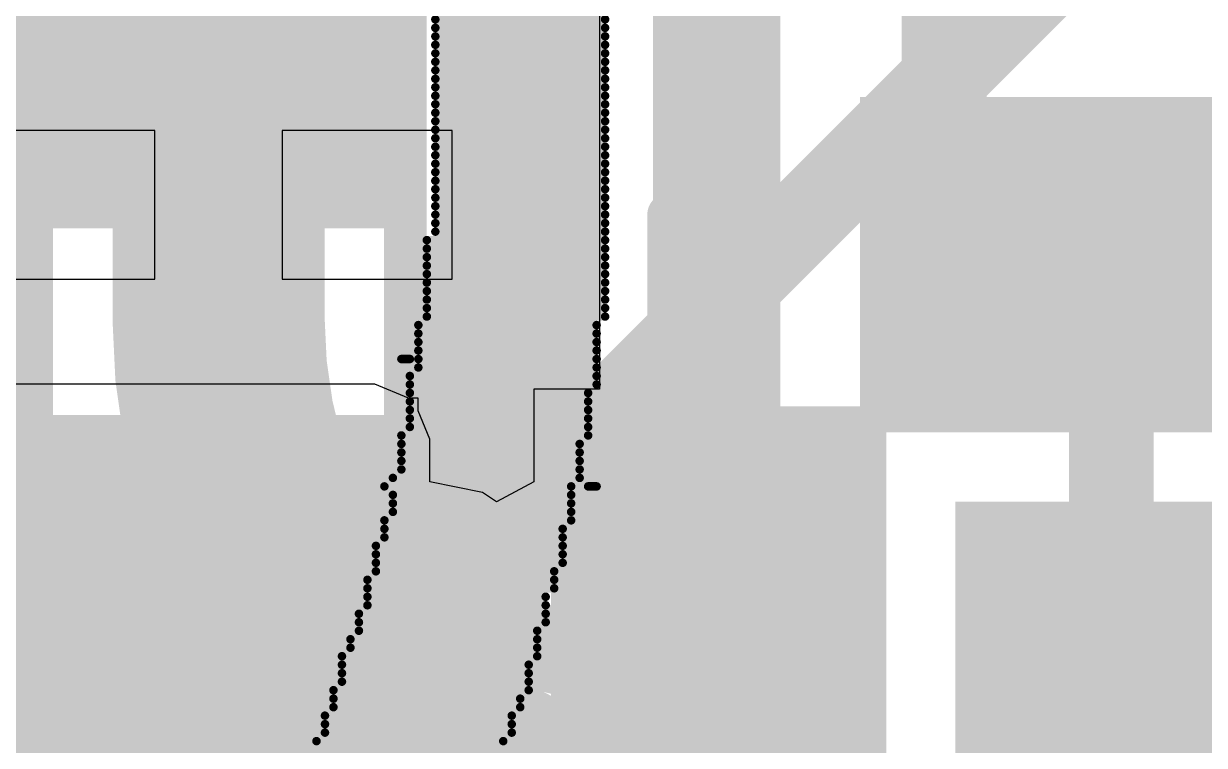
# Model space of a CAD drawing. Header units: inches. Extents: x -0.9 to 13.3, y -2.2 to 2.7.
# Drawn here: x 1.4319 to 1.571, y -0.3965 to -0.3115 of the extents above; entities that cross this region are included whole.
import ezdxf

# ---------------------------------------------------------------- set-up
doc = ezdxf.new("R2010")
doc.units = ezdxf.units.IN
doc.header["$MEASUREMENT"] = 0
for name, color, linetype in [('Board Outline', 216, 'Continuous'), ('Bottom Layer', 5, 'Continuous'), ('Bottom Overlay', 54, 'Continuous'), ('Dimension', 6, 'Continuous'), ('Drill Drawing', 1, 'Continuous'), ('Top Layer', 1, 'Continuous'), ('Top Overlay', 2, 'Continuous'), ('Top Paste', 8, 'Continuous'), ('Top Solder', 216, 'Continuous'), ('Via Holes', 16, 'Continuous')]:
    doc.layers.add(name, color=color, linetype=linetype)

# ---------------------------------------------------------------- blocks, each defined once
blk = doc.blocks.new('TQFN_16_EP_3_3__53')
at = {"layer": 'Top Layer'}
for points in [[(-0.023622, 0.07185045), (-0.023622, 0.04035435), (-0.035433, 0.04035435), (-0.035433, 0.07185045)], [(-0.003937, 0.07185045), (-0.003937, 0.04035435), (-0.015748, 0.04035435), (-0.015748, 0.07185045)], [(-0.07185035, 0.0354331), (-0.04035425, 0.0354331), (-0.04035425, 0.0236221), (-0.07185035, 0.0236221)], [(-0.0242126, 0.0242126), (0.0242126, 0.0242126), (0.0242126, -0.0242126), (-0.0242126, -0.0242126)], [(-0.07185035, 0.0157481), (-0.04035425, 0.0157481), (-0.04035425, 0.0039371), (-0.07185035, 0.0039371)]]:
    blk.add_hatch(color=1, dxfattribs=at).paths.add_polyline_path(points)
at = {"layer": 'Top Paste'}
for points in [[(-0.023622, 0.07185045), (-0.023622, 0.04035435), (-0.035433, 0.04035435), (-0.035433, 0.07185045)], [(-0.003937, 0.07185045), (-0.003937, 0.04035435), (-0.015748, 0.04035435), (-0.015748, 0.07185045)], [(-0.07185035, 0.0354331), (-0.04035425, 0.0354331), (-0.04035425, 0.0236221), (-0.07185035, 0.0236221)], [(-0.0242126, 0.0242126), (0.0242126, 0.0242126), (0.0242126, -0.0242126), (-0.0242126, -0.0242126)], [(-0.07185035, 0.0157481), (-0.04035425, 0.0157481), (-0.04035425, 0.0039371), (-0.07185035, 0.0039371)]]:
    blk.add_hatch(color=8, dxfattribs=at).paths.add_polyline_path(points)
at = {"layer": 'Top Solder'}
for points in [[(-0.019622, 0.07585045), (-0.019622, 0.03635435), (-0.039433, 0.03635435), (-0.039433, 0.07585045)], [(6.3e-05, 0.07585045), (6.3e-05, 0.03635435), (-0.019748, 0.03635435), (-0.019748, 0.07585045)], [(0.0197481, 0.07585045), (0.0197481, 0.03635435), (-6.29e-05, 0.03635435), (-6.29e-05, 0.07585045)], [(-0.07585035, 0.0394331), (-0.03635425, 0.0394331), (-0.03635425, 0.0196221), (-0.07585035, 0.0196221)], [(-0.0282126, 0.0282126), (0.0282126, 0.0282126), (0.0282126, -0.0282126), (-0.0282126, -0.0282126)], [(-0.07585035, 0.0197481), (-0.03635425, 0.0197481), (-0.03635425, -6.29e-05), (-0.07585035, -6.29e-05)], [(-0.07585035, 6.3e-05), (-0.03635425, 6.3e-05), (-0.03635425, -0.019748), (-0.07585035, -0.019748)]]:
    blk.add_hatch(color=216, dxfattribs=at).paths.add_polyline_path(points)
at = {"layer": 'Top Overlay', "const_width": 0.005}
for points in [[(-0.062, 0.044), (-0.062, 0.062)], [(-0.062, 0.062), (-0.045, 0.062)], [(-0.083, 0.036), (-0.078, 0.031)], [(-0.083, 0.026), (-0.083, 0.036)], [(-0.083, 0.026), (-0.078, 0.031)]]:
    blk.add_lwpolyline(points, dxfattribs=at)
at = {"layer": 'Top Overlay', "const_width": 0.0025}
for points in [[(-0.06325, 0.062, 1), (-0.06075, 0.062, 1)], [(-0.06325, 0.062, 1), (-0.06075, 0.062, 1)], [(-0.04625, 0.062, 1), (-0.04375, 0.062, 1)], [(-0.06325, 0.044, 1), (-0.06075, 0.044, 1)], [(-0.08425, 0.036, 1), (-0.08175, 0.036, 1)], [(-0.08425, 0.036, 1), (-0.08175, 0.036, 1)], [(-0.07925, 0.031, 1), (-0.07675, 0.031, 1)], [(-0.07925, 0.031, 1), (-0.07675, 0.031, 1)], [(-0.08425, 0.026, 1), (-0.08175, 0.026, 1)], [(-0.08425, 0.026, 1), (-0.08175, 0.026, 1)]]:
    blk.add_lwpolyline(points, format="xyb", close=True, dxfattribs=at)
blk = doc.blocks.new('S______B______88')
at = {"layer": 'Top Layer'}
for points in [[(-0.045, -0.0175), (-0.045, 0.0175), (-0.015, 0.0175), (-0.015, -0.0175)], [(0.015, -0.0175), (0.015, 0.0175), (0.045, 0.0175), (0.045, -0.0175)]]:
    blk.add_hatch(color=1, dxfattribs=at).paths.add_polyline_path(points)
at = {"layer": 'Top Paste'}
for points in [[(-0.045, -0.0175), (-0.045, 0.0175), (-0.015, 0.0175), (-0.015, -0.0175)], [(0.015, -0.0175), (0.015, 0.0175), (0.045, 0.0175), (0.045, -0.0175)]]:
    blk.add_hatch(color=8, dxfattribs=at).paths.add_polyline_path(points)
at = {"layer": 'Top Solder'}
for points in [[(-0.049, -0.0215), (-0.049, 0.0215), (-0.011, 0.0215), (-0.011, -0.0215)], [(0.011, -0.0215), (0.011, 0.0215), (0.049, 0.0215), (0.049, -0.0215)]]:
    blk.add_hatch(color=216, dxfattribs=at).paths.add_polyline_path(points)
at = {"layer": 'Top Overlay', "const_width": 0.005}
for points in [[(-0.05, 0.022), (-0.05, -0.022)], [(-0.05, 0.022), (0.05, 0.022)], [(0.05, 0.022), (0.05, -0.022)], [(-0.05, -0.022), (0.05, -0.022)]]:
    blk.add_lwpolyline(points, dxfattribs=at)
at = {"layer": 'Top Overlay', "const_width": 0.0025}
for points in [[(-0.05125, 0.022, 1), (-0.04875, 0.022, 1)], [(-0.05125, 0.022, 1), (-0.04875, 0.022, 1)], [(0.04875, 0.022, 1), (0.05125, 0.022, 1)], [(0.04875, 0.022, 1), (0.05125, 0.022, 1)], [(-0.05125, -0.022, 1), (-0.04875, -0.022, 1)], [(-0.05125, -0.022, 1), (-0.04875, -0.022, 1)], [(0.04875, -0.022, 1), (0.05125, -0.022, 1)], [(0.04875, -0.022, 1), (0.05125, -0.022, 1)]]:
    blk.add_lwpolyline(points, format="xyb", close=True, dxfattribs=at)

msp = doc.modelspace()

# ---------------------------------------------------------------- hatches: boundary and pattern name
at = {"layer": 'Bottom Layer'}
msp.add_hatch(color=5, dxfattribs=at).paths.add_polyline_path([(1.5452784, -0.4210467), (1.5982784, -0.4210467), (1.5982784, -0.3680467), (1.5452784, -0.3680467)])
h = msp.add_hatch(color=5, dxfattribs=at)
edge = h.paths.add_edge_path()
edge.add_arc((1.5572784, -0.3840467), 0.011811, 0, 360)
at = {"layer": 'Top Layer'}
msp.add_hatch(color=1, dxfattribs=at).paths.add_polyline_path([(1.4732784, -0.3605021), (1.2159206, -0.3605021), (1.2159206, -0.3960465), (1.4732784, -0.3960465)])
h = msp.add_hatch(color=1, dxfattribs=at)
edge = h.paths.add_edge_path()
edge.add_arc((1.5572784, -0.3840467), 0.011811, 0, 360)
at = {"layer": 'Via Holes'}
h = msp.add_hatch(color=7, dxfattribs=at)
edge = h.paths.add_edge_path()
edge.add_arc((1.5572784, -0.3840467), 0.0059055, 0, 360)

# ---------------------------------------------------------------- linework, layer by layer
at = {"layer": 'Board Outline', "const_width": 0.01}
msp.add_lwpolyline([(1.9986701, 0.2156704, -1.122171366645898), (-0.011594, -1.5132862)], format="xyb", dxfattribs=at)
at = {"layer": 'Bottom Layer', "const_width": 0.025}
msp.add_lwpolyline([(1.4548768, -0.3464601), (1.4548768, -0.2846451)], dxfattribs=at)
msp.add_lwpolyline([(1.5147341, -0.4090468, -0.4012189044202019), (1.4548767, -0.3464601)], format="xyb", dxfattribs=at)
at = {"layer": 'Bottom Layer', "const_width": 0.0125}
for points in [[(1.4486267, -0.3464601, 1), (1.4611267, -0.3464601, 1)], [(1.4486268, -0.3464601, 1), (1.4611268, -0.3464601, 1)]]:
    msp.add_lwpolyline(points, format="xyb", close=True, dxfattribs=at)
at = {"layer": 'Bottom Overlay', "const_width": 0.001}
for points in [[(1.4804044, -0.3110467), (1.5004044, -0.3110467)], [(1.4804044, -0.3120467), (1.5004044, -0.3120467)], [(1.4804044, -0.3130467), (1.5004044, -0.3130467)], [(1.4804044, -0.3140467), (1.5004044, -0.3140467)], [(1.4804044, -0.3150467), (1.5004044, -0.3150467)], [(1.4804044, -0.3160467), (1.5004044, -0.3160467)], [(1.4804044, -0.3170467), (1.5004044, -0.3170467)], [(1.4804044, -0.3180467), (1.5004044, -0.3180467)], [(1.4804044, -0.3190467), (1.5004044, -0.3190467)], [(1.4804044, -0.3200467), (1.5004044, -0.3200467)], [(1.4804044, -0.3210467), (1.5004044, -0.3210467)], [(1.4804044, -0.3220467), (1.5004044, -0.3220467)], [(1.4804044, -0.3230467), (1.5004044, -0.3230467)], [(1.4804044, -0.3240467), (1.5004044, -0.3240467)], [(1.4804044, -0.3250467), (1.5004044, -0.3250467)], [(1.4804044, -0.3260467), (1.5004044, -0.3260467)], [(1.4804044, -0.3270467), (1.5004044, -0.3270467)], [(1.4804044, -0.3280467), (1.5004044, -0.3280467)], [(1.4804044, -0.3290467), (1.5004044, -0.3290467)], [(1.4804044, -0.3300467), (1.5004044, -0.3300467)], [(1.4804044, -0.3310467), (1.5004044, -0.3310467)], [(1.4804044, -0.3320467), (1.5004044, -0.3320467)], [(1.4804044, -0.3330467), (1.5004044, -0.3330467)], [(1.4804044, -0.3340467), (1.5004044, -0.3340467)], [(1.4804044, -0.3350467), (1.5004044, -0.3350467)], [(1.4794044, -0.3370467), (1.5004044, -0.3370467)], [(1.4804044, -0.3360467), (1.5004044, -0.3360467)], [(1.4794044, -0.3380467), (1.5004044, -0.3380467)], [(1.4794044, -0.3390467), (1.5004044, -0.3390467)], [(1.4794044, -0.3400467), (1.5004044, -0.3400467)], [(1.4794044, -0.3410467), (1.5004044, -0.3410467)], [(1.4794044, -0.3420467), (1.5004044, -0.3420467)], [(1.4794044, -0.3430467), (1.5004044, -0.3430467)], [(1.4794044, -0.3440467), (1.5004044, -0.3440467)], [(1.4794044, -0.3450467), (1.5004044, -0.3450467)], [(1.4794044, -0.3460467), (1.5004044, -0.3460467)], [(1.4784044, -0.3470467), (1.4994044, -0.3470467)], [(1.4784044, -0.3480467), (1.4994044, -0.3480467)], [(1.4784044, -0.3490467), (1.4994044, -0.3490467)], [(1.4784044, -0.3500467), (1.4994044, -0.3500467)], [(1.4764044, -0.3510467), (1.4774044, -0.3510467)], [(1.4784044, -0.3510467), (1.4994044, -0.3510467)], [(1.4784044, -0.3520467), (1.4994044, -0.3520467)], [(1.4774044, -0.3530467), (1.4994044, -0.3530467)], [(1.4774044, -0.3540467), (1.4994044, -0.3540467)], [(1.4774044, -0.3550467), (1.4984044, -0.3550467)], [(1.4774044, -0.3560467), (1.4984044, -0.3560467)], [(1.4774044, -0.3570467), (1.4984044, -0.3570467)], [(1.4774044, -0.3580467), (1.4984044, -0.3580467)], [(1.4774044, -0.3590467), (1.4984044, -0.3590467)], [(1.4764044, -0.3600467), (1.4984044, -0.3600467)], [(1.4764044, -0.3610467), (1.4974044, -0.3610467)], [(1.4764044, -0.3620467), (1.4974044, -0.3620467)], [(1.4764044, -0.3630467), (1.4974044, -0.3630467)], [(1.4764044, -0.3640467), (1.4974044, -0.3640467)], [(1.4744044, -0.3660467), (1.4964044, -0.3660467)], [(1.4754044, -0.3650467), (1.4974044, -0.3650467)], [(1.4984044, -0.3660467), (1.4994044, -0.3660467)], [(1.4754044, -0.3670467), (1.4964044, -0.3670467)], [(1.4754044, -0.3680467), (1.4964044, -0.3680467)], [(1.4754044, -0.3690467), (1.4964044, -0.3690467)], [(1.4744044, -0.3700467), (1.4964044, -0.3700467)], [(1.4744044, -0.3710467), (1.4954044, -0.3710467)], [(1.4734044, -0.3730467), (1.4954044, -0.3730467)], [(1.4744044, -0.3720467), (1.4954044, -0.3720467)], [(1.4734044, -0.3740467), (1.4954044, -0.3740467)], [(1.4734044, -0.3750467), (1.4954044, -0.3750467)], [(1.4734044, -0.3760467), (1.4944044, -0.3760467)], [(1.4724044, -0.3770467), (1.4944044, -0.3770467)], [(1.4724044, -0.3780467), (1.4944044, -0.3780467)], [(1.4724044, -0.3790467), (1.4934044, -0.3790467)], [(1.4724044, -0.3800467), (1.4934044, -0.3800467)], [(1.4714044, -0.3810467), (1.4934044, -0.3810467)], [(1.4714044, -0.3820467), (1.4934044, -0.3820467)], [(1.4704044, -0.3840467), (1.4924044, -0.3840467)], [(1.4714044, -0.3830467), (1.4924044, -0.3830467)], [(1.4704044, -0.3850467), (1.4924044, -0.3850467)], [(1.4694044, -0.3860467), (1.4924044, -0.3860467)], [(1.4694044, -0.3870467), (1.4914044, -0.3870467)], [(1.4694044, -0.3880467), (1.4914044, -0.3880467)], [(1.4694044, -0.3890467), (1.4914044, -0.3890467)], [(1.4684044, -0.3900467), (1.4914044, -0.3900467)], [(1.4684044, -0.3910467), (1.4904044, -0.3910467)], [(1.4684044, -0.3920467), (1.4904044, -0.3920467)], [(1.4674044, -0.3930467), (1.4894044, -0.3930467)], [(1.4674044, -0.3940467), (1.4894044, -0.3940467)], [(1.4674044, -0.3950467), (1.4894044, -0.3950467)], [(1.4664044, -0.3960467), (1.4884044, -0.3960467)]]:
    msp.add_lwpolyline(points, dxfattribs=at)
at = {"layer": 'Bottom Overlay', "const_width": 0.0005}
for points in [[(1.4801544, -0.3110467, 1), (1.4806544, -0.3110467, 1)], [(1.4801544, -0.3120467, 1), (1.4806544, -0.3120467, 1)], [(1.5001544, -0.3110467, 1), (1.5006544, -0.3110467, 1)], [(1.5001544, -0.3120467, 1), (1.5006544, -0.3120467, 1)], [(1.4801544, -0.3130467, 1), (1.4806544, -0.3130467, 1)], [(1.5001544, -0.3130467, 1), (1.5006544, -0.3130467, 1)], [(1.4801544, -0.3140467, 1), (1.4806544, -0.3140467, 1)], [(1.5001544, -0.3140467, 1), (1.5006544, -0.3140467, 1)], [(1.4801544, -0.3150467, 1), (1.4806544, -0.3150467, 1)], [(1.4801544, -0.3160467, 1), (1.4806544, -0.3160467, 1)], [(1.5001544, -0.3150467, 1), (1.5006544, -0.3150467, 1)], [(1.5001544, -0.3160467, 1), (1.5006544, -0.3160467, 1)], [(1.4801544, -0.3170467, 1), (1.4806544, -0.3170467, 1)], [(1.5001544, -0.3170467, 1), (1.5006544, -0.3170467, 1)], [(1.4801544, -0.3180467, 1), (1.4806544, -0.3180467, 1)], [(1.5001544, -0.3180467, 1), (1.5006544, -0.3180467, 1)], [(1.4801544, -0.3190467, 1), (1.4806544, -0.3190467, 1)], [(1.4801544, -0.3200467, 1), (1.4806544, -0.3200467, 1)], [(1.5001544, -0.3190467, 1), (1.5006544, -0.3190467, 1)], [(1.5001544, -0.3200467, 1), (1.5006544, -0.3200467, 1)], [(1.4801544, -0.3210467, 1), (1.4806544, -0.3210467, 1)], [(1.5001544, -0.3210467, 1), (1.5006544, -0.3210467, 1)], [(1.4801544, -0.3220467, 1), (1.4806544, -0.3220467, 1)], [(1.4801544, -0.3230467, 1), (1.4806544, -0.3230467, 1)], [(1.5001544, -0.3220467, 1), (1.5006544, -0.3220467, 1)], [(1.5001544, -0.3230467, 1), (1.5006544, -0.3230467, 1)], [(1.4801544, -0.3240467, 1), (1.4806544, -0.3240467, 1)], [(1.5001544, -0.3240467, 1), (1.5006544, -0.3240467, 1)], [(1.4801544, -0.3250467, 1), (1.4806544, -0.3250467, 1)], [(1.5001544, -0.3250467, 1), (1.5006544, -0.3250467, 1)], [(1.4801544, -0.3260467, 1), (1.4806544, -0.3260467, 1)], [(1.4801544, -0.3270467, 1), (1.4806544, -0.3270467, 1)], [(1.5001544, -0.3260467, 1), (1.5006544, -0.3260467, 1)], [(1.5001544, -0.3270467, 1), (1.5006544, -0.3270467, 1)], [(1.4801544, -0.3280467, 1), (1.4806544, -0.3280467, 1)], [(1.5001544, -0.3280467, 1), (1.5006544, -0.3280467, 1)], [(1.4801544, -0.3290467, 1), (1.4806544, -0.3290467, 1)], [(1.4801544, -0.3300467, 1), (1.4806544, -0.3300467, 1)], [(1.5001544, -0.3290467, 1), (1.5006544, -0.3290467, 1)], [(1.5001544, -0.3300467, 1), (1.5006544, -0.3300467, 1)], [(1.4801544, -0.3310467, 1), (1.4806544, -0.3310467, 1)], [(1.5001544, -0.3310467, 1), (1.5006544, -0.3310467, 1)], [(1.4801544, -0.3320467, 1), (1.4806544, -0.3320467, 1)], [(1.5001544, -0.3320467, 1), (1.5006544, -0.3320467, 1)], [(1.4801544, -0.3330467, 1), (1.4806544, -0.3330467, 1)], [(1.4801544, -0.3340467, 1), (1.4806544, -0.3340467, 1)], [(1.5001544, -0.3330467, 1), (1.5006544, -0.3330467, 1)], [(1.5001544, -0.3340467, 1), (1.5006544, -0.3340467, 1)], [(1.4801544, -0.3350467, 1), (1.4806544, -0.3350467, 1)], [(1.5001544, -0.3350467, 1), (1.5006544, -0.3350467, 1)], [(1.4791544, -0.3370467, 1), (1.4796544, -0.3370467, 1)], [(1.4801544, -0.3360467, 1), (1.4806544, -0.3360467, 1)], [(1.5001544, -0.3360467, 1), (1.5006544, -0.3360467, 1)], [(1.5001544, -0.3370467, 1), (1.5006544, -0.3370467, 1)], [(1.4791544, -0.3380467, 1), (1.4796544, -0.3380467, 1)], [(1.5001544, -0.3380467, 1), (1.5006544, -0.3380467, 1)], [(1.4791544, -0.3390467, 1), (1.4796544, -0.3390467, 1)], [(1.5001544, -0.3390467, 1), (1.5006544, -0.3390467, 1)], [(1.4791544, -0.3400467, 1), (1.4796544, -0.3400467, 1)], [(1.4791544, -0.3410467, 1), (1.4796544, -0.3410467, 1)], [(1.5001544, -0.3400467, 1), (1.5006544, -0.3400467, 1)], [(1.5001544, -0.3410467, 1), (1.5006544, -0.3410467, 1)], [(1.4791544, -0.3420467, 1), (1.4796544, -0.3420467, 1)], [(1.5001544, -0.3420467, 1), (1.5006544, -0.3420467, 1)], [(1.4791544, -0.3430467, 1), (1.4796544, -0.3430467, 1)], [(1.4791544, -0.3440467, 1), (1.4796544, -0.3440467, 1)], [(1.5001544, -0.3430467, 1), (1.5006544, -0.3430467, 1)], [(1.5001544, -0.3440467, 1), (1.5006544, -0.3440467, 1)], [(1.4791544, -0.3450467, 1), (1.4796544, -0.3450467, 1)], [(1.5001544, -0.3450467, 1), (1.5006544, -0.3450467, 1)], [(1.4791544, -0.3460467, 1), (1.4796544, -0.3460467, 1)], [(1.5001544, -0.3460467, 1), (1.5006544, -0.3460467, 1)], [(1.4781544, -0.3470467, 1), (1.4786544, -0.3470467, 1)], [(1.4781544, -0.3480467, 1), (1.4786544, -0.3480467, 1)], [(1.4991544, -0.3470467, 1), (1.4996544, -0.3470467, 1)], [(1.4991544, -0.3480467, 1), (1.4996544, -0.3480467, 1)], [(1.4781544, -0.3490467, 1), (1.4786544, -0.3490467, 1)], [(1.4991544, -0.3490467, 1), (1.4996544, -0.3490467, 1)], [(1.4781544, -0.3500467, 1), (1.4786544, -0.3500467, 1)], [(1.4991544, -0.3500467, 1), (1.4996544, -0.3500467, 1)], [(1.4761544, -0.3510467, 1), (1.4766544, -0.3510467, 1)], [(1.4771544, -0.3510467, 1), (1.4776544, -0.3510467, 1)], [(1.4781544, -0.3510467, 1), (1.4786544, -0.3510467, 1)], [(1.4781544, -0.3520467, 1), (1.4786544, -0.3520467, 1)], [(1.4991544, -0.3510467, 1), (1.4996544, -0.3510467, 1)], [(1.4991544, -0.3520467, 1), (1.4996544, -0.3520467, 1)], [(1.4771544, -0.3530467, 1), (1.4776544, -0.3530467, 1)], [(1.4991544, -0.3530467, 1), (1.4996544, -0.3530467, 1)], [(1.4771544, -0.3540467, 1), (1.4776544, -0.3540467, 1)], [(1.4771544, -0.3550467, 1), (1.4776544, -0.3550467, 1)], [(1.4981544, -0.3550467, 1), (1.4986544, -0.3550467, 1)], [(1.4991544, -0.3540467, 1), (1.4996544, -0.3540467, 1)], [(1.4771544, -0.3560467, 1), (1.4776544, -0.3560467, 1)], [(1.4981544, -0.3560467, 1), (1.4986544, -0.3560467, 1)], [(1.4771544, -0.3570467, 1), (1.4776544, -0.3570467, 1)], [(1.4981544, -0.3570467, 1), (1.4986544, -0.3570467, 1)], [(1.4771544, -0.3580467, 1), (1.4776544, -0.3580467, 1)], [(1.4771544, -0.3590467, 1), (1.4776544, -0.3590467, 1)], [(1.4981544, -0.3580467, 1), (1.4986544, -0.3580467, 1)], [(1.4981544, -0.3590467, 1), (1.4986544, -0.3590467, 1)], [(1.4761544, -0.3600467, 1), (1.4766544, -0.3600467, 1)], [(1.4981544, -0.3600467, 1), (1.4986544, -0.3600467, 1)], [(1.4761544, -0.3610467, 1), (1.4766544, -0.3610467, 1)], [(1.4761544, -0.3620467, 1), (1.4766544, -0.3620467, 1)], [(1.4971544, -0.3610467, 1), (1.4976544, -0.3610467, 1)], [(1.4971544, -0.3620467, 1), (1.4976544, -0.3620467, 1)], [(1.4761544, -0.3630467, 1), (1.4766544, -0.3630467, 1)], [(1.4971544, -0.3630467, 1), (1.4976544, -0.3630467, 1)], [(1.4761544, -0.3640467, 1), (1.4766544, -0.3640467, 1)], [(1.4971544, -0.3640467, 1), (1.4976544, -0.3640467, 1)], [(1.4741544, -0.3660467, 1), (1.4746544, -0.3660467, 1)], [(1.4751544, -0.3650467, 1), (1.4756544, -0.3650467, 1)], [(1.4961544, -0.3660467, 1), (1.4966544, -0.3660467, 1)], [(1.4971544, -0.3650467, 1), (1.4976544, -0.3650467, 1)], [(1.4981544, -0.3660467, 1), (1.4986544, -0.3660467, 1)], [(1.4991544, -0.3660467, 1), (1.4996544, -0.3660467, 1)], [(1.4751544, -0.3670467, 1), (1.4756544, -0.3670467, 1)], [(1.4961544, -0.3670467, 1), (1.4966544, -0.3670467, 1)], [(1.4751544, -0.3680467, 1), (1.4756544, -0.3680467, 1)], [(1.4751544, -0.3690467, 1), (1.4756544, -0.3690467, 1)], [(1.4961544, -0.3680467, 1), (1.4966544, -0.3680467, 1)], [(1.4961544, -0.3690467, 1), (1.4966544, -0.3690467, 1)], [(1.4741544, -0.3700467, 1), (1.4746544, -0.3700467, 1)], [(1.4961544, -0.3700467, 1), (1.4966544, -0.3700467, 1)], [(1.4741544, -0.3710467, 1), (1.4746544, -0.3710467, 1)], [(1.4951544, -0.3710467, 1), (1.4956544, -0.3710467, 1)], [(1.4731544, -0.3730467, 1), (1.4736544, -0.3730467, 1)], [(1.4741544, -0.3720467, 1), (1.4746544, -0.3720467, 1)], [(1.4951544, -0.3720467, 1), (1.4956544, -0.3720467, 1)], [(1.4951544, -0.3730467, 1), (1.4956544, -0.3730467, 1)], [(1.4731544, -0.3740467, 1), (1.4736544, -0.3740467, 1)], [(1.4951544, -0.3740467, 1), (1.4956544, -0.3740467, 1)], [(1.4731544, -0.3750467, 1), (1.4736544, -0.3750467, 1)], [(1.4731544, -0.3760467, 1), (1.4736544, -0.3760467, 1)], [(1.4941544, -0.3760467, 1), (1.4946544, -0.3760467, 1)], [(1.4951544, -0.3750467, 1), (1.4956544, -0.3750467, 1)], [(1.4721544, -0.3770467, 1), (1.4726544, -0.3770467, 1)], [(1.4941544, -0.3770467, 1), (1.4946544, -0.3770467, 1)], [(1.4721544, -0.3780467, 1), (1.4726544, -0.3780467, 1)], [(1.4941544, -0.3780467, 1), (1.4946544, -0.3780467, 1)], [(1.4721544, -0.3790467, 1), (1.4726544, -0.3790467, 1)], [(1.4721544, -0.3800467, 1), (1.4726544, -0.3800467, 1)], [(1.4931544, -0.3790467, 1), (1.4936544, -0.3790467, 1)], [(1.4931544, -0.3800467, 1), (1.4936544, -0.3800467, 1)], [(1.4711544, -0.3810467, 1), (1.4716544, -0.3810467, 1)], [(1.4931544, -0.3810467, 1), (1.4936544, -0.3810467, 1)], [(1.4711544, -0.3820467, 1), (1.4716544, -0.3820467, 1)], [(1.4931544, -0.3820467, 1), (1.4936544, -0.3820467, 1)], [(1.4701544, -0.3840467, 1), (1.4706544, -0.3840467, 1)], [(1.4711544, -0.3830467, 1), (1.4716544, -0.3830467, 1)], [(1.4921544, -0.3830467, 1), (1.4926544, -0.3830467, 1)], [(1.4921544, -0.3840467, 1), (1.4926544, -0.3840467, 1)], [(1.4701544, -0.3850467, 1), (1.4706544, -0.3850467, 1)], [(1.4921544, -0.3850467, 1), (1.4926544, -0.3850467, 1)], [(1.4691544, -0.3860467, 1), (1.4696544, -0.3860467, 1)], [(1.4691544, -0.3870467, 1), (1.4696544, -0.3870467, 1)], [(1.4911544, -0.3870467, 1), (1.4916544, -0.3870467, 1)], [(1.4921544, -0.3860467, 1), (1.4926544, -0.3860467, 1)], [(1.4691544, -0.3880467, 1), (1.4696544, -0.3880467, 1)], [(1.4911544, -0.3880467, 1), (1.4916544, -0.3880467, 1)], [(1.4691544, -0.3890467, 1), (1.4696544, -0.3890467, 1)], [(1.4911544, -0.3890467, 1), (1.4916544, -0.3890467, 1)], [(1.4681544, -0.3900467, 1), (1.4686544, -0.3900467, 1)], [(1.4681544, -0.3910467, 1), (1.4686544, -0.3910467, 1)], [(1.4901544, -0.3910467, 1), (1.4906544, -0.3910467, 1)], [(1.4911544, -0.3900467, 1), (1.4916544, -0.3900467, 1)], [(1.4681544, -0.3920467, 1), (1.4686544, -0.3920467, 1)], [(1.4901544, -0.3920467, 1), (1.4906544, -0.3920467, 1)], [(1.4671544, -0.3930467, 1), (1.4676544, -0.3930467, 1)], [(1.4671544, -0.3940467, 1), (1.4676544, -0.3940467, 1)], [(1.4891544, -0.3930467, 1), (1.4896544, -0.3930467, 1)], [(1.4891544, -0.3940467, 1), (1.4896544, -0.3940467, 1)], [(1.4671544, -0.3950467, 1), (1.4676544, -0.3950467, 1)], [(1.4891544, -0.3950467, 1), (1.4896544, -0.3950467, 1)], [(1.4661544, -0.3960467, 1), (1.4666544, -0.3960467, 1)], [(1.4881544, -0.3960467, 1), (1.4886544, -0.3960467, 1)]]:
    msp.add_lwpolyline(points, format="xyb", close=True, dxfattribs=at)
at = {"layer": 'Dimension', "const_width": 0.01}
msp.add_lwpolyline([(0.0408131, 0.0155972, -3.064050539179198), (0.0296403, -1.5298955)], format="xyb", dxfattribs=at)
msp.add_lwpolyline([(1.0932784, -0.7650467), (2.1742784, 0.3159533)], dxfattribs=at)
at = {"layer": 'Drill Drawing', "const_width": 0.002}
for points in [[(1.5472784, -0.3740467), (1.5572784, -0.3790467)], [(1.5472784, -0.3740467), (1.5522784, -0.3840467)], [(1.5572784, -0.3790467), (1.5672784, -0.3740467)], [(1.5622784, -0.3840467), (1.5672784, -0.3740467)], [(1.5472784, -0.3940467), (1.5522784, -0.3840467)], [(1.5622784, -0.3840467), (1.5672784, -0.3940467)], [(1.5472784, -0.3940467), (1.5572784, -0.3890467)], [(1.5572784, -0.3890467), (1.5672784, -0.3940467)]]:
    msp.add_lwpolyline(points, dxfattribs=at)
at = {"layer": 'Drill Drawing', "const_width": 0.001}
for points in [[(1.5467784, -0.3740467, 1), (1.5477784, -0.3740467, 1)], [(1.5467784, -0.3740467, 1), (1.5477784, -0.3740467, 1)], [(1.5667784, -0.3740467, 1), (1.5677784, -0.3740467, 1)], [(1.5667784, -0.3740467, 1), (1.5677784, -0.3740467, 1)], [(1.5567784, -0.3790467, 1), (1.5577784, -0.3790467, 1)], [(1.5567784, -0.3790467, 1), (1.5577784, -0.3790467, 1)], [(1.5517784, -0.3840467, 1), (1.5527784, -0.3840467, 1)], [(1.5517784, -0.3840467, 1), (1.5527784, -0.3840467, 1)], [(1.5617784, -0.3840467, 1), (1.5627784, -0.3840467, 1)], [(1.5617784, -0.3840467, 1), (1.5627784, -0.3840467, 1)], [(1.5567784, -0.3890467, 1), (1.5577784, -0.3890467, 1)], [(1.5567784, -0.3890467, 1), (1.5577784, -0.3890467, 1)], [(1.5467784, -0.3940467, 1), (1.5477784, -0.3940467, 1)], [(1.5467784, -0.3940467, 1), (1.5477784, -0.3940467, 1)], [(1.5667784, -0.3940467, 1), (1.5677784, -0.3940467, 1)], [(1.5667784, -0.3940467, 1), (1.5677784, -0.3940467, 1)]]:
    msp.add_lwpolyline(points, format="xyb", close=True, dxfattribs=at)
at = {"layer": 'Top Layer'}
for p, q in [((1.4997619, -0.2527187), (1.4997619, -0.3546057)), ((1.4473768, -0.3241453), (1.4273768, -0.3241453)), ((1.4473768, -0.3416451), (1.4473768, -0.3241453)), ((1.4823768, -0.3241453), (1.4623768, -0.3241453)), ((1.4623768, -0.3241453), (1.4623768, -0.3416451)), ((1.4823768, -0.3416451), (1.4823768, -0.3241453)), ((1.4273768, -0.3416451), (1.4473768, -0.3416451)), ((1.4623768, -0.3416451), (1.4823768, -0.3416451)), ((1.4732784, -0.3540077), (1.2159205, -0.3540077)), ((1.4772313, -0.3556451), (1.4732784, -0.3540077)), ((1.4997619, -0.3546057), (1.4920265, -0.3546057)), ((1.4920265, -0.3546057), (1.4920265, -0.3655014)), ((1.4783768, -0.3556451), (1.4772313, -0.3556451)), ((1.4783768, -0.3571319), (1.4783768, -0.3556451)), ((1.4797728, -0.3605021), (1.4783768, -0.3571319)), ((1.4797728, -0.3655261), (1.4797728, -0.3605021)), ((1.4859717, -0.3667591), (1.4797728, -0.3655261)), ((1.4920265, -0.3655014), (1.4876168, -0.3678584)), ((1.4876168, -0.3678584), (1.4859717, -0.3667591))]:
    msp.add_line(p, q, dxfattribs=at)
for points, const_width in [([(1.5135264, -0.3662631), (1.5135264, -0.2412947)], 0.015), ([(1.5403493, -0.3399364), (1.5403493, -0.2481847)], 0.01), ([(1.4548768, -0.3166451), (1.4548768, -0.2846451)], 0.025), ([(1.5600343, -0.3722768), (1.5600343, -0.3399364)], 0.01), ([(1.5135264, -0.3662631), (1.5137745, -0.3665112)], 0.015), ([(1.4548768, -0.3766451), (1.4784804, -0.3766451)], 0.01), ([(1.4842784, -0.3790467), (1.4853997, -0.380168)], 0.01), ([(1.5597196, -0.3858816), (1.5597276, -0.3858896)], 0.012), ([(1.5597276, -0.3858896), (1.5698768, -0.3960388)], 0.012), ([(1.499953, -0.3861962), (1.5137745, -0.3861962)], 0.01)]:
    msp.add_lwpolyline(points, dxfattribs=dict(at, const_width=const_width))
for points, const_width in [([(1.4486268, -0.3166451, 1), (1.4611268, -0.3166451, 1)], 0.0125), ([(1.5378493, -0.3399364, 1), (1.5428493, -0.3399364, 1)], 0.005), ([(1.5575343, -0.3399364, 1), (1.5625343, -0.3399364, 1)], 0.005), ([(1.5097764, -0.3662631, 1), (1.5172764, -0.3662631, 1)], 0.0075), ([(1.5097764, -0.3662631, 1), (1.5172764, -0.3662631, 1)], 0.0075), ([(1.5100245, -0.3665112, 1), (1.5175245, -0.3665112, 1)], 0.0075), ([(1.5575343, -0.3722768, 1), (1.5625343, -0.3722768, 1)], 0.005), ([(1.4523768, -0.3766451, 1), (1.4573768, -0.3766451, 1)], 0.005), ([(1.4759804, -0.3766451, 1), (1.4809804, -0.3766451, 1)], 0.005), ([(1.4759804, -0.3766451, 1), (1.4809804, -0.3766451, 1)], 0.005), ([(1.4817784, -0.3790467, 1), (1.4867784, -0.3790467, 1)], 0.005), ([(1.4817784, -0.3790467, 1), (1.4867784, -0.3790467, 1)], 0.005), ([(1.4828997, -0.380168, 1), (1.4878997, -0.380168, 1)], 0.005), ([(1.4828998, -0.380168, 1), (1.4878998, -0.380168, 1)], 0.005), ([(1.5522784, -0.3840467, 1), (1.5582784, -0.3840467, 1)], 0.006), ([(1.5567196, -0.3858816, 1), (1.5627196, -0.3858816, 1)], 0.006), ([(1.5567196, -0.3858816, 1), (1.5627196, -0.3858816, 1)], 0.006), ([(1.5567196, -0.3858816, 1), (1.5627196, -0.3858816, 1)], 0.006), ([(1.5567276, -0.3858896, 1), (1.5627276, -0.3858896, 1)], 0.006), ([(1.5567276, -0.3858896, 1), (1.5627276, -0.3858896, 1)], 0.006), ([(1.5567276, -0.3858896, 1), (1.5627276, -0.3858896, 1)], 0.006), ([(1.497453, -0.3861962, 1), (1.502453, -0.3861962, 1)], 0.005), ([(1.497453, -0.3861962, 1), (1.502453, -0.3861962, 1)], 0.005), ([(1.5112745, -0.3861962, 1), (1.5162745, -0.3861962, 1)], 0.005), ([(1.5668768, -0.3960388, 1), (1.5728768, -0.3960388, 1)], 0.006)]:
    msp.add_lwpolyline(points, format="xyb", close=True, dxfattribs=dict(at, const_width=const_width))
for points, const_width in [([(1.4784804, -0.3766451, -0.198912367379658), (1.4842784, -0.3790467)], 0.01), ([(1.499953, -0.3861962, -0.198912367379658), (1.4853998, -0.380168)], 0.01), ([(1.5552784, -0.3840467, -0.1984419905842908), (1.5597196, -0.3858816)], 0.012), ([(1.5597196, -0.3858816, -0.0004495134997383), (1.5597276, -0.3858896)], 0.012)]:
    msp.add_lwpolyline(points, format="xyb", dxfattribs=dict(at, const_width=const_width))

# ---------------------------------------------------------------- block references
at = {"rotation": 90}
msp.add_blockref('S______B______88', (1.4548768, -0.3466451), dxfattribs=at)
msp.add_blockref('TQFN_16_EP_3_3__53', (1.5698768, -0.3960388))

doc.saveas('drawing.dxf')
